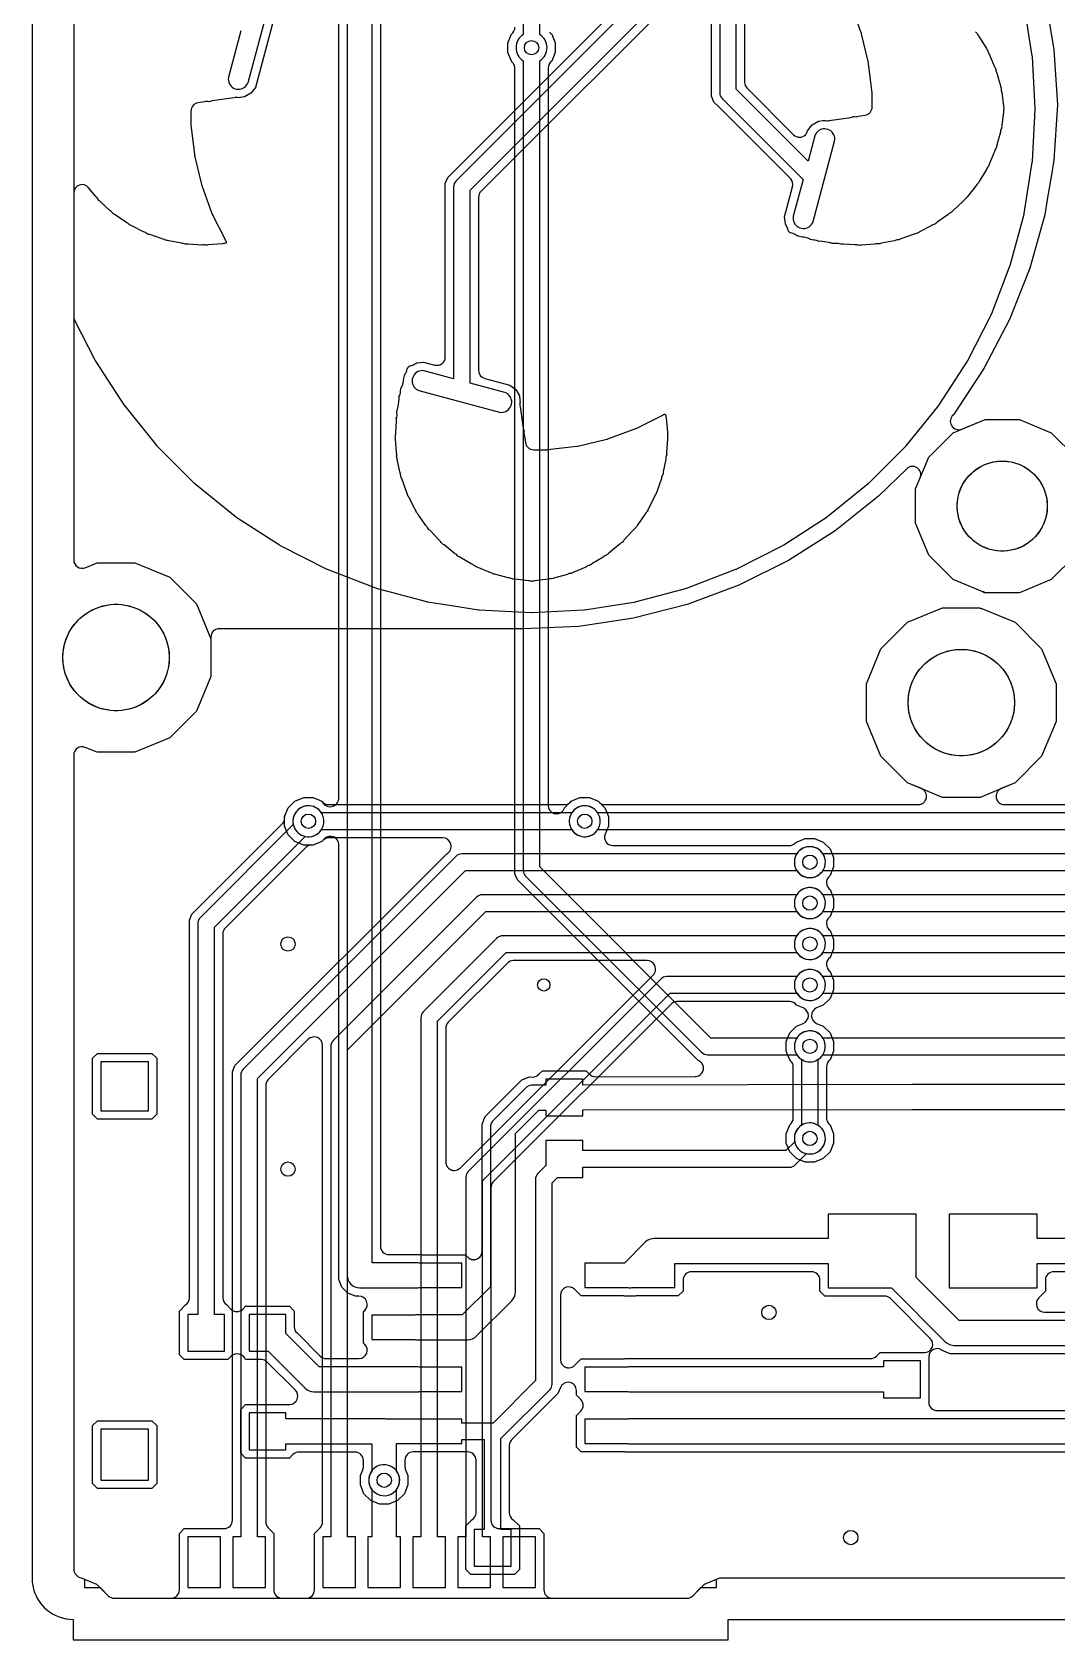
# Model space of a CAD drawing. Header units: millimetres. Extents: x -2 to 70, y 0 to 114.
# Drawn here: x 0 to 25.03, y -0.5 to 38.78 of the extents above; entities that cross this region are included whole.
import ezdxf

# ---------------------------------------------------------------- set-up
doc = ezdxf.new("R2010")
doc.units = ezdxf.units.MM

msp = doc.modelspace()

# ---------------------------------------------------------------- linework, layer by layer
at = {"layer": '16_copper'}
for points in [[(9.5, 74.695), (9.5, 74.3), (13.5, 74.3), (13.5, 75.7), (9.5, 75.7), (9.5, 75.305), (8, 75.305, 0.414214), (7.695, 75), (7.695, 8.405, 0.414214), (8, 8.1), (9.4, 8.1, 0.042285), (9.451, 8.105), (10.5, 8.105), (10.5, 8.705), (9.451, 8.705, 0.041821), (9.4, 8.71), (8.305, 8.71), (8.305, 74.695)], [(23.263, 25.084, 0.027106), (23.236, 25.101), (23.224, 25.107), (22.501, 25.406), (21.906, 26.001), (21.584, 26.779), (21.584, 27.621), (21.906, 28.399), (22.501, 28.994), (23.279, 29.316), (24.121, 29.316), (24.899, 28.994), (25.494, 28.399), (25.816, 27.621), (25.816, 26.779), (25.494, 26.001), (24.899, 25.406), (24.121, 25.084), (23.294, 25.084), (23.28, 25.083), (23.267, 25.082), (23.266, 25.082)], [(4.7, 7.45), (4.453, 7.45), (4.453, 16.916), (6.668, 19.13, 0.947182), (6.872, 19.859), (6.824, 19.872, 0.541739), (6.38, 19.418), (4.106, 17.144, 0.198912), (4.047, 17), (4.047, 7.45), (3.8, 7.45), (3.8, 6.55), (4.7, 6.55)], [(7.993, 6.374, 0.651706), (8.128, 6.72), (8.097, 6.751), (8.097, 7.519), (8.128, 7.55, 0.668187), (7.984, 7.897), (7.899, 7.897), (7.712, 7.974), (7.569, 8.117), (7.492, 8.304), (7.492, 18.929, 0.668187), (7.145, 19.073), (7.079, 19.007), (6.866, 18.919, 0.247629), (6.684, 18.859), (4.716, 16.891, 0.198912), (4.656, 16.747), (4.656, 7.856, 0.252204), (4.754, 7.683), (4.856, 7.581, 0.414217), (5.144, 7.581), (5.216, 7.653), (6.284, 7.653), (6.403, 7.534), (6.403, 7.149, 0.198912), (6.463, 7.006), (7.036, 6.433, 0.198912), (7.18, 6.373), (7.984, 6.373)], [(11.7, 2.2), (11.453, 2.2), (11.453, 4.416), (12.644, 5.606, 0.198912), (12.703, 5.75), (12.703, 10.666), (12.837, 10.8), (13.45, 10.8), (13.45, 11.047), (18.5, 11.047, 0.198912), (18.644, 11.106), (18.918, 11.38, 0.947182), (19.122, 12.109), (19.074, 12.122, 0.541739), (18.63, 11.668), (18.416, 11.453), (13.45, 11.453), (13.45, 11.7), (12.55, 11.7), (12.55, 11.087), (12.356, 10.894, 0.198912), (12.297, 10.75), (12.297, 5.834), (11.26, 4.797), (11.25, 4.798), (10.5, 4.798), (10.5, 4.895), (8.651, 4.895, 0.042046), (8.6, 4.9), (6.2, 4.9), (6.2, 5.045), (5.3, 5.045), (5.3, 4.145), (6.2, 4.145), (6.2, 4.29), (8.295, 4.29), (8.295, 3.624, 0.957856), (8.885, 3.15), (8.915, 3.189, 0.315623), (8.905, 3.624), (8.905, 4.295), (10.5, 4.295), (10.5, 4.392), (11.047, 4.392), (11.047, 2.2), (10.8, 2.2), (10.8, 1.3), (11.7, 1.3)], [(24.55, 8.695), (34, 8.695, 1), (34, 9.305), (24.55, 9.305), (24.55, 9.9), (22.4, 9.9), (22.4, 8.1), (24.55, 8.1)], [(13.121, 6.147, 0.184916), (13.253, 6.206), (13.416, 6.368), (14.447, 6.368, 0.05128), (14.489, 6.373), (20.486, 6.373, 0.198912), (20.63, 6.433), (20.716, 6.518), (21.798, 6.518, 0.668179), (21.942, 6.865), (20.969, 7.837, 0.198912), (20.826, 7.897), (19.366, 7.897), (19.247, 8.016), (19.247, 8.289, 0.414214), (19.044, 8.492), (16.106, 8.492, 0.414214), (15.903, 8.289), (15.903, 8.021), (15.784, 7.902), (14.753, 7.902, 0.05128), (14.711, 7.897), (14.491, 7.897, 0.054464), (14.447, 7.902), (13.416, 7.902), (13.253, 8.064, 0.668179), (12.906, 7.921), (12.906, 6.349), (12.907, 6.34), (12.907, 6.331), (12.909, 6.322), (12.91, 6.314), (12.912, 6.305), (12.914, 6.296), (12.917, 6.288), (12.919, 6.279), (12.923, 6.271), (12.926, 6.262), (12.93, 6.255), (12.934, 6.247), (12.939, 6.24), (12.944, 6.232), (12.95, 6.225), (12.954, 6.218), (12.961, 6.212), (12.967, 6.204), (12.974, 6.199), (12.98, 6.193), (12.987, 6.188), (12.995, 6.182), (13.002, 6.178), (13.009, 6.173), (13.017, 6.169), (13.026, 6.164), (13.034, 6.162), (13.041, 6.158), (13.05, 6.156), (13.059, 6.152), (13.068, 6.151), (13.076, 6.149), (13.085, 6.148), (13.094, 6.147), (13.103, 6.147), (13.111, 6.146)], [(33.209, 7.509), (33.222, 7.51, 0.595023), (33.35, 7.844), (33.34, 7.853, 0.1009), (33.266, 7.902), (32.902, 8.266), (32.86, 8.367, 0.30335), (32.673, 8.492), (24.956, 8.492, 0.414214), (24.753, 8.289), (24.753, 8.016), (24.592, 7.855, 0.668179), (24.736, 7.508), (33.195, 7.508)], [(9.444, 5.563), (9.451, 5.565), (10.5, 5.565), (10.5, 6.165), (9.451, 6.165, 0.041821), (9.4, 6.17), (7.011, 6.17), (6.2, 6.981), (6.2, 7.45), (5.3, 7.45), (5.3, 6.55), (5.769, 6.55), (6.669, 5.649, 0.198912), (6.885, 5.56), (9.4, 5.56)], [(21.7, 6.315), (20.8, 6.315), (20.8, 6.17), (14.6, 6.17, 0.042285), (14.549, 6.165), (13.5, 6.165), (13.5, 5.565), (14.549, 5.565, 0.041821), (14.6, 5.56), (20.8, 5.56), (20.8, 5.415), (21.7, 5.415)], [(30.607, 4.291, 0.188703), (30.811, 4.379), (32.126, 5.695), (47.084, 5.695), (48.034, 4.744, 1), (48.466, 5.176), (47.426, 6.216, 0.198912), (47.21, 6.305), (32, 6.305, 0.198912), (31.784, 6.216), (30.469, 4.9), (14.6, 4.9, 0.042285), (14.549, 4.895), (13.5, 4.895), (13.5, 4.295), (14.549, 4.295, 0.041821), (14.6, 4.29), (30.595, 4.29)], [(30.311, 5.104, 0.185976), (30.444, 5.163), (31.427, 6.145, 0.668179), (31.283, 6.492), (22.424, 6.492), (22.234, 6.571, 0.630537), (21.903, 6.413), (21.903, 5.306, 0.414214), (22.106, 5.103), (30.3, 5.103)]]:
    msp.add_lwpolyline(points, format="xyb", close=True, dxfattribs=at)
for points in [[(11.997, 70.3), (11.997, 38.719, 0.549016), (11.997, 38.081), (11.997, 18.3, 0.198912), (12.056, 18.156), (16.356, 13.856, 0.198912), (16.5, 13.797), (18.681, 13.797, 0.549016), (19.319, 13.797), (34.75, 13.797, 0.414214)], [(34.547, 14.203), (19.319, 14.203, 0.549016), (18.681, 14.203), (16.584, 14.203), (12.403, 18.384), (12.403, 38.081, 0.549016), (12.403, 38.719), (12.403, 70.3)], [(30.696, 4.087), (14.491, 4.087, 0.054464), (14.447, 4.092), (13.416, 4.092), (13.297, 4.211), (13.297, 4.979), (13.404, 5.086, 0.414217), (13.404, 5.374), (13.297, 5.481), (13.297, 5.59, 0.820682), (12.906, 5.668), (12.845, 5.52), (11.716, 4.391, 0.198912), (11.656, 4.247), (11.656, 2.606, 0.252204), (11.754, 2.433), (11.903, 2.284), (11.903, 1.216), (11.784, 1.097), (10.716, 1.097), (10.597, 1.216), (10.597, 2.284), (10.745, 2.432, 0.26353), (10.844, 2.606), (10.844, 3.889, 0.414214), (10.64, 4.092), (9.311, 4.092, 0.414214), (9.108, 3.889), (9.108, 3.733, 0.098493), (9.123, 3.656), (9.181, 3.516), (9.181, 3.284), (9.093, 3.071), (8.929, 2.907), (8.716, 2.819), (8.484, 2.819), (8.271, 2.907), (8.107, 3.071), (8.019, 3.284), (8.019, 3.516), (8.077, 3.656, 0.098493), (8.092, 3.733), (8.092, 3.884, 0.414214), (7.889, 4.087), (6.514, 4.087, 0.198912), (6.37, 4.027), (6.284, 3.942), (5.216, 3.942), (5.097, 4.061), (5.097, 5.129), (5.216, 5.248), (6.293, 5.248, 0.650184), (6.426, 5.606), (5.744, 6.287, 0.198912), (5.601, 6.347), (5.216, 6.347, 0.558095), (4.856, 6.419), (4.784, 6.347), (3.716, 6.347), (3.597, 6.466), (3.597, 7.534), (3.745, 7.682, 0.26353), (3.844, 7.856), (3.844, 17.081), (3.905, 17.23), (4.048, 17.373), (6.109, 19.434, 0.157846), (6.166, 19.545), (6.167, 19.554, 0.068721), (6.169, 19.616), (6.257, 19.829), (6.421, 19.993), (6.634, 20.081), (6.866, 20.081), (7.079, 19.993, 0.836144), (7.492, 20.071), (7.492, 58.881, 0.061688)], [(8.508, 58.881), (8.508, 9.116, 0.414214), (8.711, 8.913), (9.509, 8.913, 0.054464), (9.553, 8.908), (10.584, 8.908), (10.645, 8.847), (10.652, 8.841), (10.659, 8.835), (10.666, 8.83), (10.672, 8.824), (10.68, 8.82), (10.688, 8.814), (10.696, 8.811), (10.703, 8.807), (10.712, 8.803), (10.721, 8.8), (10.729, 8.797), (10.737, 8.795), (10.746, 8.793), (10.755, 8.791), (10.763, 8.79), (10.772, 8.788), (10.781, 8.788), (10.79, 8.788), (10.799, 8.789, 0.399642), (10.992, 8.991), (10.992, 12.101), (11.069, 12.288), (11.962, 13.181), (12.149, 13.258, 0.307167), (12.38, 13.318), (12.466, 13.403), (13.534, 13.403), (13.619, 13.319, 0.199279), (13.763, 13.259), (16.197, 13.262), (16.211, 13.264), (16.224, 13.264, 0.580966), (16.357, 13.592), (16.354, 13.595, 0.1182), (16.27, 13.655), (16.127, 13.798), (16.127, 13.798), (11.998, 17.927), (11.998, 17.927), (11.855, 18.07), (11.794, 18.219), (11.794, 37.9, 0.157844), (11.755, 38.019), (11.75, 38.025, 0.068708), (11.707, 38.071), (11.619, 38.284), (11.619, 38.516), (11.707, 38.729, 0.247627), (11.794, 38.9)], [(1.016, 44.98), (1.016, 25.883, 0.534514), (1.297, 25.695), (1.589, 25.816), (2.511, 25.816), (3.362, 25.463), (4.013, 24.812), (4.366, 23.961), (4.366, 23.039), (4.013, 22.188), (3.362, 21.537), (2.511, 21.184), (1.589, 21.184), (1.297, 21.305, 0.534514), (1.016, 21.117), (1.016, 1.219, 0.3519), (1.198, 1.018), (1.576, 0.861), (1.861, 0.576, 0.198912), (2.005, 0.516), (15.995, 0.516), (16.005, 0.517, 0.185976), (16.139, 0.576), (16.424, 0.861), (16.798, 1.016), (32.281, 1.016, 0.414214)], [(12.645, 38.781), (12.65, 38.775, 0.068708), (12.693, 38.729), (12.781, 38.516), (12.781, 38.284), (12.693, 38.071, 0.247627), (12.606, 37.9), (12.606, 19.883, 0.704924), (12.967, 19.755), (12.974, 19.766, 0.079596), (13.007, 19.829), (13.171, 19.993), (13.384, 20.081), (13.616, 20.081), (13.829, 19.993, 0.247627), (14, 19.906), (21.647, 19.906, 0.820682), (21.724, 20.297), (21.388, 20.437), (20.737, 21.088), (20.384, 21.939), (20.384, 22.861), (20.737, 23.712), (21.388, 24.363), (22.239, 24.716), (23.146, 24.716, 0.084796), (23.216, 24.693), (24.012, 24.363), (24.663, 23.712), (25.016, 22.861), (25.016, 21.939), (24.663, 21.088), (24.012, 20.437), (23.676, 20.297, 0.820682), (23.753, 19.906), (27.747, 19.906, 0.198912)], [(27.916, 19.703), (13.819, 19.703), (13.815, 19.711), (13.785, 19.75), (13.75, 19.785), (13.711, 19.815), (13.668, 19.84), (13.622, 19.859), (13.574, 19.872), (13.525, 19.878), (13.475, 19.878), (13.426, 19.872), (13.378, 19.859), (13.332, 19.84), (13.289, 19.815), (13.25, 19.785), (13.215, 19.75), (13.185, 19.711), (13.16, 19.668), (13.141, 19.622), (13.128, 19.574), (13.122, 19.525), (13.122, 19.475), (13.128, 19.426), (13.141, 19.378), (13.16, 19.332), (13.185, 19.289), (13.215, 19.25), (13.25, 19.215), (13.289, 19.185), (13.332, 19.16), (13.378, 19.141), (13.426, 19.128), (13.475, 19.122), (13.525, 19.122), (13.574, 19.128, 0.204748), (13.819, 19.297), (28, 19.297, 0.198912)], [(27.916, 18.703), (19.319, 18.703), (19.315, 18.711), (19.285, 18.75), (19.25, 18.785), (19.211, 18.815), (19.168, 18.84), (19.122, 18.859), (19.074, 18.872), (19.025, 18.878), (18.975, 18.878), (18.926, 18.872), (18.878, 18.859), (18.832, 18.84), (18.789, 18.815), (18.75, 18.785), (18.715, 18.75), (18.685, 18.711), (18.66, 18.668), (18.641, 18.622), (18.628, 18.574), (18.622, 18.525), (18.622, 18.475), (18.628, 18.426), (18.641, 18.378), (18.66, 18.332), (18.685, 18.289), (18.715, 18.25), (18.75, 18.215), (18.789, 18.185), (18.832, 18.16), (18.878, 18.141), (18.926, 18.128), (18.975, 18.122), (19.025, 18.122), (19.074, 18.128, 0.204748), (19.319, 18.297), (28, 18.297, 0.198912)], [(27.916, 17.703), (19.319, 17.703), (19.315, 17.711), (19.285, 17.75), (19.25, 17.785), (19.211, 17.815), (19.168, 17.84), (19.122, 17.859), (19.074, 17.872), (19.025, 17.878), (18.975, 17.878), (18.926, 17.872), (18.878, 17.859), (18.832, 17.84), (18.789, 17.815), (18.75, 17.785), (18.715, 17.75), (18.685, 17.711), (18.66, 17.668), (18.641, 17.622), (18.628, 17.574), (18.622, 17.525), (18.622, 17.475), (18.628, 17.426), (18.641, 17.378), (18.66, 17.332), (18.685, 17.289), (18.715, 17.25), (18.75, 17.215), (18.789, 17.185), (18.832, 17.16), (18.878, 17.141), (18.926, 17.128), (18.975, 17.122), (19.025, 17.122), (19.074, 17.128, 0.204748), (19.319, 17.297), (28, 17.297, 0.198912)], [(27.916, 16.703), (19.319, 16.703), (19.315, 16.711), (19.285, 16.75), (19.25, 16.785), (19.211, 16.815), (19.168, 16.84), (19.122, 16.859), (19.074, 16.872), (19.025, 16.878), (18.975, 16.878), (18.926, 16.872), (18.878, 16.859), (18.832, 16.84), (18.789, 16.815), (18.75, 16.785), (18.715, 16.75), (18.685, 16.711), (18.66, 16.668), (18.641, 16.622), (18.628, 16.574), (18.622, 16.525), (18.622, 16.475), (18.628, 16.426), (18.641, 16.378), (18.66, 16.332), (18.685, 16.289), (18.715, 16.25), (18.75, 16.215), (18.789, 16.185), (18.832, 16.16), (18.878, 16.141), (18.926, 16.128), (18.975, 16.122), (19.025, 16.122), (19.074, 16.128, 0.204748), (19.319, 16.297), (28, 16.297, 0.198912)], [(27.916, 15.703), (19.319, 15.703), (19.315, 15.711), (19.285, 15.75), (19.25, 15.785), (19.211, 15.815), (19.168, 15.84), (19.122, 15.859), (19.074, 15.872), (19.025, 15.878), (18.975, 15.878), (18.926, 15.872), (18.878, 15.859), (18.832, 15.84), (18.789, 15.815), (18.75, 15.785), (18.715, 15.75), (18.685, 15.711), (18.66, 15.668), (18.641, 15.622), (18.628, 15.574), (18.622, 15.525), (18.622, 15.475), (18.628, 15.426), (18.641, 15.378), (18.66, 15.332), (18.685, 15.289), (18.715, 15.25), (18.75, 15.215), (18.789, 15.185), (18.832, 15.16), (18.878, 15.141), (18.926, 15.128), (18.975, 15.122), (19.025, 15.122), (19.074, 15.128, 0.204748), (19.319, 15.297), (28, 15.297, 0.198912)], [(35.238, 13.067), (21.5, 13.067, 0.000349), (21.5, 13.067), (13.45, 13.055), (13.45, 13.2), (12.55, 13.2), (12.55, 13.055), (12.25, 13.055, 0.198912), (12.034, 12.966), (11.284, 12.216, 0.198912), (11.195, 12), (11.195, 8.126), (10.509, 7.44), (9.4, 7.44, 0.042285), (9.349, 7.435), (8.3, 7.435), (8.3, 6.835), (9.349, 6.835, 0.041821), (9.4, 6.83), (10.635, 6.83), (10.647, 6.831, 0.188703), (10.851, 6.919), (11.716, 7.784, 0.198912), (11.805, 8), (11.805, 11.874), (12.376, 12.445), (12.55, 12.445), (12.55, 12.3), (13.45, 12.3), (13.45, 12.446), (21.501, 12.457), (35.112, 12.457)], [(47.624, 7.305), (22.651, 7.305), (21.6, 8.356), (21.6, 9.9), (19.45, 9.9), (19.45, 9.305), (15.195, 9.305, 0.198912), (14.979, 9.216), (14.469, 8.705), (13.5, 8.705), (13.5, 8.105), (14.55, 8.105, 0.082347), (14.649, 8.105), (15.7, 8.105), (15.7, 8.695), (19.45, 8.695), (19.45, 8.1), (20.994, 8.1), (22.309, 6.784, 0.198912), (22.525, 6.695), (47.75, 6.695)]]:
    msp.add_lwpolyline(points, format="xyb", dxfattribs=at)
at = {"layer": '1_copper'}
for points in [[(20.797, 45.584), (10.356, 35.144, 0.198912), (10.297, 35), (10.297, 30.313), (9.58, 30.505), (9.541, 30.51), (9.501, 30.507), (9.463, 30.499), (9.426, 30.485), (9.392, 30.465), (9.361, 30.441), (9.335, 30.411), (9.314, 30.378), (9.298, 30.343), (9.287, 30.305), (9.283, 30.265), (9.285, 30.226), (9.294, 30.188), (9.308, 30.151), (9.327, 30.117), (9.352, 30.086), (9.381, 30.06), (9.414, 30.038), (9.45, 30.022), (11.42, 29.495), (11.459, 29.49), (11.499, 29.493), (11.537, 29.501), (11.574, 29.515), (11.608, 29.535), (11.639, 29.559), (11.665, 29.589), (11.686, 29.622), (11.702, 29.657), (11.713, 29.695), (11.717, 29.735), (11.715, 29.774), (11.706, 29.812), (11.692, 29.849), (11.673, 29.883), (11.648, 29.914), (11.619, 29.94), (11.586, 29.962), (11.55, 29.978), (10.703, 30.204), (10.703, 34.916), (21.144, 45.356, 0.198912)], [(16.247, 40.172), (10.966, 34.891, 0.198912), (10.906, 34.747), (10.906, 30.516, 0.339456), (11.057, 30.32), (11.67, 30.156), (11.813, 30.046), (11.903, 29.89), (11.917, 29.786, 0.003847), (11.918, 29.782), (11.921, 29.767), (11.925, 29.751, 0.150296), (11.923, 29.625), (11.998, 29.1, 0.060236), (12.014, 29.05), (12.02, 29.035, 0.143787), (12.026, 28.911), (12.049, 28.753, 0.372963), (12.25, 28.578), (12.564, 28.578, 0.029098), (12.587, 28.58), (13.31, 28.664, 0.029098), (13.334, 28.668), (14.042, 28.836, 0.029093), (14.064, 28.843), (14.748, 29.092, 0.0291), (14.77, 29.101), (15.389, 29.412, 0.02449), (15.41, 29.425), (15.42, 29.431), (15.425, 29.435), (15.43, 29.439, 0.006997), (15.44, 29.442), (15.445, 29.443, 0.006672), (15.457, 29.443), (15.463, 29.442, 0.006998), (15.473, 29.437), (15.477, 29.434, 0.090872), (15.492, 29.354), (15.519, 29.003, 0.046036), (15.528, 28.959), (15.526, 28.933, 0.112441), (15.521, 28.836), (15.501, 28.516, 0.046026), (15.504, 28.471), (15.499, 28.446, 0.112442), (15.48, 28.35), (15.416, 28.036, 0.046031), (15.413, 27.992), (15.404, 27.967, 0.112449), (15.372, 27.875), (15.266, 27.573, 0.046034), (15.257, 27.529), (15.245, 27.506, 0.112442), (15.2, 27.419), (15.054, 27.134, 0.046039), (15.038, 27.092), (15.024, 27.071, 0.112449), (14.967, 26.992), (14.783, 26.729, 0.046041), (14.762, 26.69), (14.744, 26.671, 0.11244), (14.678, 26.6), (14.459, 26.365, 0.046043), (14.433, 26.329), (14.413, 26.313, 0.112451), (14.337, 26.252), (14.088, 26.05, 0.046037), (14.057, 26.018), (14.035, 26.004, 0.112445), (13.951, 25.954), (13.677, 25.788, 0.046043), (13.642, 25.761), (13.618, 25.751, 0.112445), (13.528, 25.712), (13.233, 25.586, 0.046038), (13.195, 25.563), (13.17, 25.557, 0.112444), (13.076, 25.531), (12.767, 25.446, 0.04603), (12.725, 25.43), (12.7, 25.426, 0.112447), (12.603, 25.414), (12.27, 25.371, 0.040825), (12.231, 25.362), (12.223, 25.358, 0.10859), (12.13, 25.371), (11.797, 25.414, 0.046028), (11.752, 25.414), (11.727, 25.421, 0.112445), (11.633, 25.446), (11.324, 25.531, 0.046035), (11.28, 25.537), (11.256, 25.547, 0.112444), (11.167, 25.586), (10.872, 25.712, 0.046039), (10.829, 25.725), (10.807, 25.738, 0.112451), (10.723, 25.788), (10.449, 25.954, 0.046036), (10.408, 25.972), (10.388, 25.988, 0.112445), (10.312, 26.05), (10.063, 26.252, 0.046029), (10.025, 26.275), (10.008, 26.294, 0.112448), (9.941, 26.365), (9.722, 26.6, 0.04603), (9.688, 26.628), (9.673, 26.649, 0.112452), (9.617, 26.729), (9.433, 26.992, 0.046031), (9.403, 27.024), (9.391, 27.047, 0.112438), (9.346, 27.134), (9.2, 27.419, 0.046042), (9.175, 27.456), (9.166, 27.48, 0.112453), (9.134, 27.573), (9.028, 27.875, 0.046038), (9.008, 27.915), (9.003, 27.94, 0.112445), (8.984, 28.036), (8.92, 28.35, 0.046042), (8.906, 28.393), (8.905, 28.418, 0.11244), (8.899, 28.516), (8.879, 28.836, 0.04604), (8.871, 28.88), (8.873, 28.905, 0.112443), (8.881, 29.003), (8.902, 29.278, 0.005676), (8.903, 29.283), (8.902, 29.298, 0.020804), (8.901, 29.318), (8.898, 29.333), (8.896, 29.345, 0.148336), (8.913, 29.47), (8.914, 29.558, 0.093843), (8.94, 29.629), (8.968, 29.811, 0.074165), (8.967, 29.877), (8.966, 29.882, 0.141425), (8.997, 29.999), (9.01, 30.085, 0.020625), (9.02, 30.099), (9.027, 30.11, 0.050099), (9.046, 30.152), (9.065, 30.214, 0.083326), (9.073, 30.284), (9.073, 30.287), (9.099, 30.385, 0.0042), (9.1, 30.389), (9.102, 30.405), (9.105, 30.42, 0.161391), (9.165, 30.543), (9.178, 30.587, 0.0226), (9.193, 30.598), (9.201, 30.607), (9.21, 30.615), (9.214, 30.62), (9.217, 30.623, 0.126097), (9.321, 30.66), (9.34, 30.67), (9.343, 30.672), (9.346, 30.674, 0.061573), (9.399, 30.698), (9.564, 30.72), (9.838, 30.647, 0.493148), (10.094, 30.843), (10.094, 35.081), (10.155, 35.23), (17.972, 43.047, 0.668179)], [(16.797, 40.5), (16.797, 37.3, 0.198912), (16.856, 37.156), (18.835, 35.177), (18.595, 34.28), (18.59, 34.241), (18.593, 34.201), (18.601, 34.163), (18.615, 34.126), (18.635, 34.092), (18.659, 34.061), (18.689, 34.035), (18.722, 34.014), (18.757, 33.998), (18.795, 33.988), (18.835, 33.983), (18.874, 33.985), (18.912, 33.994), (18.949, 34.008), (18.983, 34.027), (19.014, 34.052), (19.04, 34.081), (19.062, 34.114), (19.078, 34.15), (19.605, 36.12), (19.61, 36.159), (19.607, 36.199), (19.599, 36.237), (19.585, 36.274), (19.565, 36.308), (19.541, 36.339), (19.511, 36.365), (19.478, 36.386), (19.443, 36.402), (19.405, 36.413), (19.365, 36.417), (19.326, 36.415), (19.288, 36.406), (19.251, 36.392), (19.217, 36.373), (19.186, 36.348), (19.16, 36.319), (19.138, 36.286), (19.122, 36.25), (18.957, 35.631), (17.203, 37.384), (17.203, 40.416)], [(17.406, 40.247), (17.406, 37.553, 0.198912), (17.466, 37.409), (18.603, 36.272, 0.418181), (18.892, 36.274), (18.903, 36.288, 0.105777), (18.944, 36.37), (19.054, 36.513), (19.21, 36.603), (19.314, 36.617, 0.003847), (19.318, 36.618), (19.333, 36.621), (19.349, 36.625, 0.150296), (19.475, 36.623), (20, 36.698, 0.060236), (20.05, 36.714), (20.065, 36.72, 0.143787), (20.189, 36.726), (20.347, 36.749, 0.372963), (20.522, 36.95), (20.522, 37.264, 0.029098), (20.52, 37.287), (20.436, 38.01, 0.029098), (20.432, 38.034), (20.264, 38.742, 0.029093), (20.257, 38.764), (20.008, 39.448, 0.0291)], [(23.05, 38.788, 0.046037), (23.082, 38.757), (23.096, 38.735, 0.112445), (23.146, 38.651), (23.312, 38.377, 0.046043), (23.339, 38.342), (23.349, 38.318, 0.112445), (23.388, 38.228), (23.514, 37.933, 0.046038), (23.537, 37.895), (23.543, 37.87, 0.112444), (23.569, 37.776), (23.654, 37.467, 0.04603), (23.67, 37.425), (23.674, 37.4, 0.112447), (23.686, 37.303), (23.729, 36.97, 0.040825), (23.738, 36.931), (23.742, 36.923, 0.10859), (23.729, 36.83), (23.686, 36.497, 0.046028), (23.686, 36.452), (23.679, 36.427, 0.112445), (23.654, 36.333), (23.569, 36.024, 0.046035), (23.563, 35.98), (23.553, 35.956, 0.112444), (23.514, 35.867), (23.388, 35.572, 0.046039), (23.375, 35.529), (23.362, 35.507, 0.112451), (23.312, 35.423), (23.146, 35.149, 0.046036), (23.128, 35.108), (23.112, 35.088, 0.112445), (23.05, 35.012), (22.848, 34.763, 0.046029), (22.825, 34.725), (22.806, 34.708, 0.112448), (22.735, 34.641), (22.5, 34.422, 0.04603), (22.472, 34.388), (22.451, 34.373, 0.112452), (22.371, 34.317), (22.108, 34.133, 0.046031), (22.075, 34.103), (22.053, 34.091, 0.112438), (21.966, 34.046), (21.681, 33.9, 0.046042), (21.644, 33.875), (21.62, 33.866, 0.112453), (21.527, 33.834), (21.225, 33.728, 0.046038), (21.185, 33.708), (21.16, 33.703, 0.112445), (21.064, 33.684), (20.75, 33.62, 0.046042), (20.707, 33.606), (20.682, 33.605, 0.11244), (20.584, 33.599), (20.264, 33.579, 0.04604), (20.22, 33.571), (20.195, 33.573, 0.112443), (20.097, 33.581), (19.822, 33.602, 0.005676), (19.817, 33.603), (19.802, 33.602, 0.020804), (19.782, 33.601), (19.767, 33.598), (19.755, 33.596, 0.148336), (19.63, 33.613), (19.542, 33.614, 0.093843), (19.471, 33.64), (19.289, 33.668, 0.074165), (19.223, 33.667), (19.218, 33.666, 0.141425), (19.101, 33.697), (19.015, 33.71, 0.020625), (19.001, 33.72), (18.99, 33.727, 0.050099), (18.948, 33.746), (18.886, 33.764, 0.083326), (18.816, 33.773), (18.813, 33.773), (18.715, 33.799, 0.0042), (18.711, 33.8), (18.695, 33.802), (18.68, 33.805, 0.161391), (18.557, 33.865), (18.513, 33.878, 0.0226), (18.502, 33.893), (18.493, 33.901), (18.485, 33.91), (18.48, 33.914), (18.477, 33.917, 0.126097), (18.44, 34.021), (18.43, 34.04), (18.428, 34.043), (18.426, 34.046, 0.061573), (18.402, 34.099), (18.38, 34.264), (18.578, 35.003, 0.267952), (18.526, 35.2), (16.798, 36.927), (16.655, 37.07), (16.594, 37.219), (16.594, 40.028, 0.668179)], [(24.739, 39.682), (24.963, 38.348), (25.046, 37), (24.963, 35.652), (24.903, 35.297), (24.903, 35.297), (24.903, 35.297), (24.801, 34.687), (24.801, 34.687), (24.801, 34.687), (24.739, 34.318), (24.376, 33.015), (23.879, 31.757), (23.254, 30.558), (22.506, 29.43, 0.862688), (22.716, 29.083), (23.279, 29.316), (24.121, 29.316), (24.899, 28.994), (25.494, 28.399)], [(6.02, 39.536), (5.456, 37.43), (5.346, 37.287), (5.19, 37.197), (5.086, 37.183, 0.003847), (5.082, 37.182), (5.067, 37.179), (5.051, 37.175, 0.150296), (4.925, 37.177), (4.4, 37.102, 0.060236), (4.35, 37.086), (4.335, 37.08, 0.143787), (4.211, 37.074), (4.053, 37.051, 0.372963), (3.878, 36.85), (3.878, 36.536, 0.029098), (3.88, 36.513), (3.964, 35.79, 0.029098), (3.968, 35.766), (4.136, 35.058, 0.029093), (4.143, 35.036), (4.392, 34.352, 0.0291), (4.401, 34.33), (4.712, 33.711, 0.024463), (4.725, 33.69), (4.731, 33.68), (4.735, 33.675), (4.739, 33.67, 0.007), (4.742, 33.66), (4.743, 33.655, 0.006672), (4.743, 33.643), (4.742, 33.637, 0.006998), (4.737, 33.627), (4.734, 33.623, 0.090867), (4.654, 33.608), (4.303, 33.581, 0.046035), (4.259, 33.572), (4.233, 33.574, 0.112441), (4.136, 33.579), (3.816, 33.599, 0.046026), (3.771, 33.596), (3.746, 33.601, 0.112442), (3.65, 33.62), (3.336, 33.684, 0.046031), (3.292, 33.687), (3.267, 33.696, 0.112449), (3.175, 33.728), (2.873, 33.834, 0.046034), (2.829, 33.843), (2.806, 33.855, 0.112442), (2.719, 33.9), (2.434, 34.046, 0.046042), (2.392, 34.062), (2.371, 34.076, 0.112449), (2.292, 34.133), (2.029, 34.317, 0.046041), (1.99, 34.338), (1.971, 34.356, 0.11244), (1.9, 34.422), (1.665, 34.641, 0.046037), (1.629, 34.667), (1.613, 34.687, 0.112442), (1.552, 34.763), (1.377, 34.979, 0.706529), (1.016, 34.851), (1.016, 31.835, 0.118356), (1.038, 31.743), (1.54, 30.758, 0.026188), (1.551, 30.739), (2.24, 29.677, 0.026186), (2.253, 29.66), (3.05, 28.676, 0.026185), (3.064, 28.66), (3.96, 27.764, 0.026185), (3.976, 27.75), (4.96, 26.953, 0.026186), (4.977, 26.94), (6.039, 26.251, 0.026188), (6.058, 26.24), (7.186, 25.665, 0.026183), (7.206, 25.656), (8.388, 25.203, 0.026189), (8.408, 25.196), (9.632, 24.868, 0.026184), (9.652, 24.864), (10.039, 24.803), (10.039, 24.803), (10.039, 24.803), (10.903, 24.666, 0.026187), (10.925, 24.663), (12.189, 24.597), (12.199, 24.597), (12.211, 24.597), (13.475, 24.663, 0.026187), (13.497, 24.666), (14.748, 24.864, 0.026184), (14.768, 24.868), (15.992, 25.196, 0.026189), (16.012, 25.203), (17.194, 25.656, 0.026183), (17.214, 25.665), (18.342, 26.24, 0.026188), (18.361, 26.251), (19.423, 26.94, 0.026186), (19.44, 26.953), (20.424, 27.75, 0.026185), (20.44, 27.764), (21.336, 28.66, 0.026185), (21.35, 28.676), (22.147, 29.66, 0.026186), (22.16, 29.677), (22.849, 30.739, 0.026188), (22.86, 30.758), (23.435, 31.886, 0.026183), (23.444, 31.906), (23.897, 33.088, 0.026189), (23.904, 33.108), (24.232, 34.332, 0.026184), (24.236, 34.352), (24.434, 35.603, 0.026187), (24.437, 35.625), (24.503, 36.889, 0.026185), (24.503, 36.911), (24.437, 38.175, 0.026187), (24.434, 38.197), (24.236, 39.448, 0.026184)], [(25.494, 26.001), (24.899, 25.406), (24.121, 25.084), (23.294, 25.084, 0.084794), (23.224, 25.107), (22.501, 25.406), (21.906, 26.001), (21.584, 26.779), (21.584, 27.621), (21.695, 27.89, 0.816704), (21.365, 28.113), (20.68, 27.44), (19.621, 26.599), (18.479, 25.873), (17.268, 25.271), (16.001, 24.798), (14.691, 24.46), (13.353, 24.261), (11.996, 24.203), (4.569, 24.203, 0.414214), (4.366, 24), (4.366, 23.039), (4.013, 22.188), (3.362, 21.537), (2.511, 21.184), (1.589, 21.184), (1.297, 21.305, 0.534514), (1.016, 21.117), (1.016, 1.219, 0.3519), (1.198, 1.018), (1.28, 0.984), (1.28, 0.775), (1.662, 0.775), (1.861, 0.576, 0.198912), (2.005, 0.516), (3.394, 0.516), (3.394, 0.516, 0.413029), (3.597, 0.719), (3.597, 2.099), (3.716, 2.218), (4.69, 2.218, 0.414214), (4.894, 2.421), (4.894, 13.381), (4.955, 13.53), (10.127, 18.702, 0.784282), (10.028, 19.094), (7.25, 19.094, 0.157844), (7.131, 19.055), (7.125, 19.05, 0.068708), (7.079, 19.007), (6.866, 18.919), (6.634, 18.919), (6.421, 19.007), (6.257, 19.171), (6.169, 19.384), (6.169, 19.616), (6.257, 19.829), (6.421, 19.993), (6.634, 20.081), (6.866, 20.081), (7.079, 19.993, 0.247627), (7.25, 19.906), (13, 19.906, 0.157844), (13.119, 19.945), (13.125, 19.95, 0.068708), (13.171, 19.993), (13.384, 20.081), (13.616, 20.081), (13.829, 19.993), (13.993, 19.829), (14.081, 19.616), (14.081, 19.384), (14, 19.187, 0.534514), (14.188, 18.906), (18.5, 18.906, 0.157852), (18.619, 18.945), (18.625, 18.95, 0.068694), (18.671, 18.993), (18.884, 19.081), (19.116, 19.081), (19.329, 18.993), (19.493, 18.829), (19.581, 18.616), (19.581, 18.384), (19.493, 18.171, 0.421986), (19.445, 17.881), (19.466, 17.856), (19.493, 17.829), (19.581, 17.616), (19.581, 17.384), (19.493, 17.171, 0.421986), (19.445, 16.881), (19.466, 16.856), (19.493, 16.829), (19.581, 16.616), (19.581, 16.384), (19.493, 16.171, 0.421992), (19.445, 15.881), (19.466, 15.856), (19.493, 15.829), (19.581, 15.616), (19.581, 15.384), (19.493, 15.171), (19.329, 15.007), (19.162, 14.938, 0.66818), (19.162, 14.562), (19.329, 14.493), (19.493, 14.329), (19.581, 14.116), (19.581, 13.884), (19.493, 13.671, 0.247627), (19.406, 13.5), (19.406, 12.25, 0.157844), (19.445, 12.131), (19.45, 12.125, 0.068708), (19.493, 12.079), (19.581, 11.866), (19.581, 11.634), (19.493, 11.421), (19.329, 11.257), (19.116, 11.169), (18.884, 11.169), (18.671, 11.257), (18.507, 11.421), (18.419, 11.634), (18.419, 11.866), (18.507, 12.079, 0.247627), (18.594, 12.25), (18.594, 13.5, 0.157844), (18.555, 13.619), (18.55, 13.625, 0.068708), (18.507, 13.671), (18.419, 13.884), (18.419, 14.116), (18.507, 14.329), (18.671, 14.493), (18.838, 14.562, 0.66818), (18.838, 14.938), (18.671, 15.007, 0.247627), (18.5, 15.094), (15.753, 15.094, 0.198912), (15.609, 15.034), (11.266, 10.691, 0.198912), (11.206, 10.547), (11.206, 2.421, 0.414214), (11.41, 2.218), (12.384, 2.218), (12.503, 2.099), (12.503, 0.719, 0.414214), (12.706, 0.516), (15.995, 0.516, 0.198912), (16.139, 0.576), (16.338, 0.775), (16.72, 0.775), (16.72, 0.984), (16.798, 1.016), (32.281, 1.016, 0.414214)]]:
    msp.add_lwpolyline(points, format="xyb", dxfattribs=at)
msp.add_lwpolyline([(5.097, 38.808), (4.795, 37.68), (4.79, 37.641), (4.793, 37.601), (4.801, 37.563), (4.815, 37.526), (4.835, 37.492), (4.859, 37.461), (4.889, 37.435), (4.922, 37.414), (4.957, 37.398), (4.995, 37.388), (5.035, 37.383), (5.074, 37.385), (5.112, 37.394), (5.149, 37.408), (5.183, 37.427), (5.214, 37.452), (5.24, 37.481), (5.262, 37.514), (5.278, 37.55), (5.805, 39.52)], dxfattribs=at)
for points in [[(22.239, 20.084), (21.388, 20.437), (20.737, 21.088), (20.384, 21.939), (20.384, 22.861), (20.737, 23.712), (21.388, 24.363), (22.239, 24.716), (23.146, 24.716, 0.064267), (23.204, 24.699), (23.216, 24.693), (24.012, 24.363), (24.663, 23.712), (25.016, 22.861), (25.016, 21.939), (24.663, 21.088), (24.012, 20.437), (23.161, 20.084)], [(6.824, 19.128, 0.204748), (7.069, 19.297), (13.181, 19.297, 0.947182), (13.84, 19.668), (13.815, 19.711, 0.541741), (13.181, 19.703), (7.069, 19.703), (7.065, 19.711), (7.035, 19.75), (7, 19.785), (6.961, 19.815), (6.918, 19.84), (6.872, 19.859), (6.824, 19.872), (6.775, 19.878), (6.725, 19.878), (6.676, 19.872), (6.628, 19.859), (6.582, 19.84), (6.539, 19.815), (6.5, 19.785), (6.465, 19.75), (6.435, 19.711), (6.41, 19.668), (6.391, 19.622), (6.378, 19.574), (6.372, 19.525), (6.372, 19.475), (6.378, 19.426), (6.391, 19.378), (6.41, 19.332), (6.435, 19.289), (6.465, 19.25), (6.5, 19.215), (6.539, 19.185), (6.582, 19.16), (6.628, 19.141), (6.676, 19.128), (6.725, 19.122), (6.775, 19.122)], [(5.7, 2.015), (5.503, 2.015), (5.503, 13.216), (10.584, 18.297), (18.681, 18.297, 0.947182), (19.34, 18.668), (19.315, 18.711, 0.541741), (18.681, 18.703), (10.5, 18.703, 0.198912), (10.356, 18.644), (5.156, 13.444, 0.198912), (5.097, 13.3), (5.097, 2.015), (4.9, 2.015), (4.9, 0.775), (5.7, 0.775)], [(7.9, 2.015), (7.703, 2.015), (7.703, 13.916), (11.084, 17.297), (18.681, 17.297, 0.947182), (19.34, 17.668), (19.315, 17.711, 0.541741), (18.681, 17.703), (11, 17.703, 0.198912), (10.856, 17.644), (7.356, 14.144, 0.198912), (7.297, 14), (7.297, 2.015), (7.1, 2.015), (7.1, 0.775), (7.9, 0.775)], [(10.1, 2.015), (9.903, 2.015), (9.903, 14.616), (11.584, 16.297), (18.681, 16.297, 0.947182), (19.34, 16.668), (19.315, 16.711, 0.541741), (18.681, 16.703), (11.5, 16.703, 0.198912), (11.356, 16.644), (9.556, 14.844, 0.198912), (9.497, 14.7), (9.497, 2.015), (9.3, 2.015), (9.3, 0.775), (10.1, 0.775)], [(10.321, 10.969, 0.184916), (10.453, 11.028), (15.127, 15.702, 0.125914), (15.2, 15.782), (15.205, 15.79, 0.575548), (15.028, 16.094), (11.753, 16.094, 0.198912), (11.609, 16.034), (10.166, 14.591, 0.198912), (10.106, 14.447), (10.106, 11.172), (10.107, 11.162), (10.107, 11.153), (10.109, 11.145), (10.11, 11.136), (10.112, 11.127), (10.114, 11.118), (10.117, 11.11), (10.119, 11.102), (10.123, 11.093), (10.126, 11.085), (10.13, 11.077), (10.134, 11.07), (10.139, 11.062), (10.144, 11.054), (10.15, 11.047), (10.154, 11.041), (10.161, 11.034), (10.167, 11.027), (10.174, 11.021), (10.18, 11.015), (10.187, 11.01), (10.195, 11.004), (10.202, 11), (10.209, 10.995), (10.217, 10.991), (10.226, 10.987), (10.234, 10.984), (10.241, 10.98), (10.25, 10.978), (10.259, 10.975), (10.268, 10.973), (10.276, 10.971), (10.285, 10.971), (10.294, 10.969), (10.303, 10.969), (10.311, 10.969)], [(11.2, 2.015), (11.003, 2.015), (11.003, 10.716), (15.584, 15.297), (18.681, 15.297, 0.947182), (19.34, 15.668), (19.315, 15.711, 0.541741), (18.681, 15.703), (15.5, 15.703, 0.198912), (15.356, 15.644), (10.656, 10.944, 0.198912), (10.597, 10.8), (10.597, 2.015), (10.4, 2.015), (10.4, 0.775), (11.2, 0.775)], [(6.694, 0.516, 0.413029), (6.897, 0.719), (6.897, 2.099), (7.034, 2.236, 0.198912), (7.094, 2.38), (7.094, 14.028, 0.668179), (6.747, 14.172), (5.766, 13.191, 0.198912), (5.706, 13.047), (5.706, 2.38, 0.198912), (5.766, 2.236), (5.903, 2.099), (5.903, 0.719, 0.414214), (6.106, 0.516), (6.694, 0.516)], [(19.074, 11.378, 0.67632), (19.203, 12.069), (19.203, 13.681, 0.947182), (18.832, 14.34), (18.789, 14.315, 0.541741), (18.797, 13.681), (18.797, 12.069), (18.789, 12.065), (18.75, 12.035), (18.715, 12), (18.685, 11.961), (18.66, 11.918), (18.641, 11.872), (18.628, 11.824), (18.622, 11.775), (18.622, 11.725), (18.628, 11.676), (18.641, 11.628), (18.66, 11.582), (18.685, 11.539), (18.715, 11.5), (18.75, 11.465), (18.789, 11.435), (18.832, 11.41), (18.878, 11.391), (18.926, 11.378), (18.975, 11.372), (19.025, 11.372)], [(9, 2.015), (8.905, 2.015), (8.905, 3.176, 0.957856), (8.315, 3.65), (8.285, 3.611, 0.315623), (8.295, 3.176), (8.295, 2.015), (8.2, 2.015), (8.2, 0.775), (9, 0.775)]]:
    msp.add_lwpolyline(points, format="xyb", close=True, dxfattribs=at)
for points in [[(1.596, 12.222), (1.477, 12.341), (1.477, 13.709), (1.596, 13.828), (2.924, 13.828), (3.043, 13.709), (3.043, 12.341), (2.924, 12.222)], [(2.84, 13.625), (1.68, 13.625), (1.68, 12.425), (2.84, 12.425)], [(1.596, 3.197), (1.477, 3.316), (1.477, 4.734), (1.596, 4.853), (2.924, 4.853), (3.043, 4.734), (3.043, 3.316), (2.924, 3.197)], [(2.84, 4.65), (1.68, 4.65), (1.68, 3.4), (2.84, 3.4)], [(4.6, 2.015), (3.8, 2.015), (3.8, 0.775), (4.6, 0.775)], [(12.3, 2.015), (11.5, 2.015), (11.5, 0.775), (12.3, 0.775)]]:
    msp.add_lwpolyline(points, close=True, dxfattribs=at)
at = {"layer": 'drills_NPTH'}
for centre, radius in [((23.7, 27.2), 1.1), ((2.05, 23.5), 1.3), ((22.7, 22.4), 1.3)]:
    msp.add_circle(centre, radius, dxfattribs=at)
at = {"layer": 'drills_via_1_16'}
for centre, radius in [((12.2, 38.4), 0.175), ((6.75, 19.5), 0.175), ((13.5, 19.5), 0.175), ((19, 18.5), 0.175), ((19, 17.5), 0.175), ((6.25, 16.5), 0.175), ((19, 16.5), 0.175), ((12.5, 15.5), 0.15), ((19, 15.5), 0.175), ((19, 14), 0.175), ((19, 11.75), 0.175), ((6.25, 11), 0.175), ((18, 7.5), 0.175), ((8.6, 3.4), 0.175), ((20, 2), 0.175)]:
    msp.add_circle(centre, radius, dxfattribs=at)
at = {"layer": 'holes'}
for points in [[(24.8, 27.157), (24.793, 27.071), (24.78, 26.985), (24.76, 26.901), (24.733, 26.819), (24.7, 26.739), (24.66, 26.662), (24.615, 26.588), (24.565, 26.518), (24.508, 26.453), (24.447, 26.392), (24.382, 26.335), (24.312, 26.285), (24.238, 26.24), (24.161, 26.2), (24.081, 26.167), (23.999, 26.14), (23.915, 26.12), (23.829, 26.107), (23.743, 26.1), (23.657, 26.1), (23.571, 26.107), (23.485, 26.12), (23.401, 26.14), (23.319, 26.167), (23.239, 26.2), (23.162, 26.24), (23.088, 26.285), (23.018, 26.335), (22.953, 26.392), (22.892, 26.453), (22.835, 26.518), (22.785, 26.588), (22.74, 26.662), (22.7, 26.739), (22.667, 26.819), (22.64, 26.901), (22.62, 26.985), (22.607, 27.071), (22.6, 27.157), (22.6, 27.243), (22.607, 27.329), (22.62, 27.415), (22.64, 27.499), (22.667, 27.581), (22.7, 27.661), (22.74, 27.738), (22.785, 27.812), (22.835, 27.882), (22.892, 27.947), (22.953, 28.008), (23.018, 28.065), (23.088, 28.115), (23.162, 28.16), (23.239, 28.2), (23.319, 28.233), (23.401, 28.26), (23.485, 28.28), (23.571, 28.293), (23.657, 28.3), (23.743, 28.3), (23.829, 28.293), (23.915, 28.28), (23.999, 28.26), (24.081, 28.233), (24.161, 28.2), (24.238, 28.16), (24.312, 28.115), (24.382, 28.065), (24.447, 28.008), (24.508, 27.947), (24.565, 27.882), (24.615, 27.812), (24.66, 27.738), (24.7, 27.661), (24.733, 27.581), (24.76, 27.499), (24.78, 27.415), (24.793, 27.329), (24.8, 27.243), (24.8, 27.157)], [(3.35, 23.454), (3.343, 23.361), (3.33, 23.269), (3.31, 23.178), (3.284, 23.089), (3.252, 23.002), (3.213, 22.918), (3.169, 22.836), (3.119, 22.758), (3.063, 22.684), (3.002, 22.614), (2.936, 22.548), (2.866, 22.487), (2.792, 22.431), (2.714, 22.381), (2.632, 22.337), (2.548, 22.298), (2.461, 22.266), (2.372, 22.24), (2.281, 22.22), (2.189, 22.207), (2.096, 22.2), (2.004, 22.2), (1.911, 22.207), (1.819, 22.22), (1.728, 22.24), (1.639, 22.266), (1.552, 22.298), (1.468, 22.337), (1.386, 22.381), (1.308, 22.431), (1.234, 22.487), (1.164, 22.548), (1.098, 22.614), (1.037, 22.684), (0.981, 22.758), (0.931, 22.836), (0.887, 22.918), (0.848, 23.002), (0.816, 23.089), (0.79, 23.178), (0.77, 23.269), (0.757, 23.361), (0.75, 23.454), (0.75, 23.546), (0.757, 23.639), (0.77, 23.731), (0.79, 23.822), (0.816, 23.911), (0.848, 23.998), (0.887, 24.082), (0.931, 24.164), (0.981, 24.242), (1.037, 24.316), (1.098, 24.386), (1.164, 24.452), (1.234, 24.513), (1.308, 24.569), (1.386, 24.619), (1.468, 24.663), (1.552, 24.702), (1.639, 24.734), (1.728, 24.76), (1.819, 24.78), (1.911, 24.793), (2.004, 24.8), (2.096, 24.8), (2.189, 24.793), (2.281, 24.78), (2.372, 24.76), (2.461, 24.734), (2.548, 24.702), (2.632, 24.663), (2.714, 24.619), (2.792, 24.569), (2.866, 24.513), (2.936, 24.452), (3.002, 24.386), (3.063, 24.316), (3.119, 24.242), (3.169, 24.164), (3.213, 24.082), (3.252, 23.998), (3.284, 23.911), (3.31, 23.822), (3.33, 23.731), (3.343, 23.639), (3.35, 23.546), (3.35, 23.454)], [(24, 22.354), (23.993, 22.261), (23.98, 22.169), (23.96, 22.078), (23.934, 21.989), (23.902, 21.902), (23.863, 21.818), (23.819, 21.736), (23.769, 21.658), (23.713, 21.584), (23.652, 21.514), (23.586, 21.448), (23.516, 21.387), (23.442, 21.331), (23.364, 21.281), (23.282, 21.237), (23.198, 21.198), (23.111, 21.166), (23.022, 21.14), (22.931, 21.12), (22.839, 21.107), (22.746, 21.1), (22.654, 21.1), (22.561, 21.107), (22.469, 21.12), (22.378, 21.14), (22.289, 21.166), (22.202, 21.198), (22.118, 21.237), (22.036, 21.281), (21.958, 21.331), (21.884, 21.387), (21.814, 21.448), (21.748, 21.514), (21.687, 21.584), (21.631, 21.658), (21.581, 21.736), (21.537, 21.818), (21.498, 21.902), (21.466, 21.989), (21.44, 22.078), (21.42, 22.169), (21.407, 22.261), (21.4, 22.354), (21.4, 22.446), (21.407, 22.539), (21.42, 22.631), (21.44, 22.722), (21.466, 22.811), (21.498, 22.898), (21.537, 22.982), (21.581, 23.064), (21.631, 23.142), (21.687, 23.216), (21.748, 23.286), (21.814, 23.352), (21.884, 23.413), (21.958, 23.469), (22.036, 23.519), (22.118, 23.563), (22.202, 23.602), (22.289, 23.634), (22.378, 23.66), (22.469, 23.68), (22.561, 23.693), (22.654, 23.7), (22.746, 23.7), (22.839, 23.693), (22.931, 23.68), (23.022, 23.66), (23.111, 23.634), (23.198, 23.602), (23.282, 23.563), (23.364, 23.519), (23.442, 23.469), (23.516, 23.413), (23.586, 23.352), (23.652, 23.286), (23.713, 23.216), (23.769, 23.142), (23.819, 23.064), (23.863, 22.982), (23.902, 22.898), (23.934, 22.811), (23.96, 22.722), (23.98, 22.631), (23.993, 22.539), (24, 22.446), (24, 22.354)]]:
    msp.add_lwpolyline(points, close=True, dxfattribs=at)
at = {"layer": 'outline'}
msp.add_lwpolyline([(0, 45.9), (0, 1), (0.004, 0.913), (0.015, 0.826), (0.034, 0.741), (0.06, 0.658), (0.094, 0.577), (0.134, 0.5), (0.181, 0.426), (0.234, 0.357), (0.293, 0.293), (0.357, 0.234), (0.426, 0.181), (0.5, 0.134), (0.577, 0.094), (0.658, 0.06), (0.741, 0.034), (0.826, 0.015), (0.913, 0.004), (1, 0), (1, -0.5), (17, -0.5), (17, 0), (35, 0)], dxfattribs=at)

doc.saveas('drawing.dxf')
